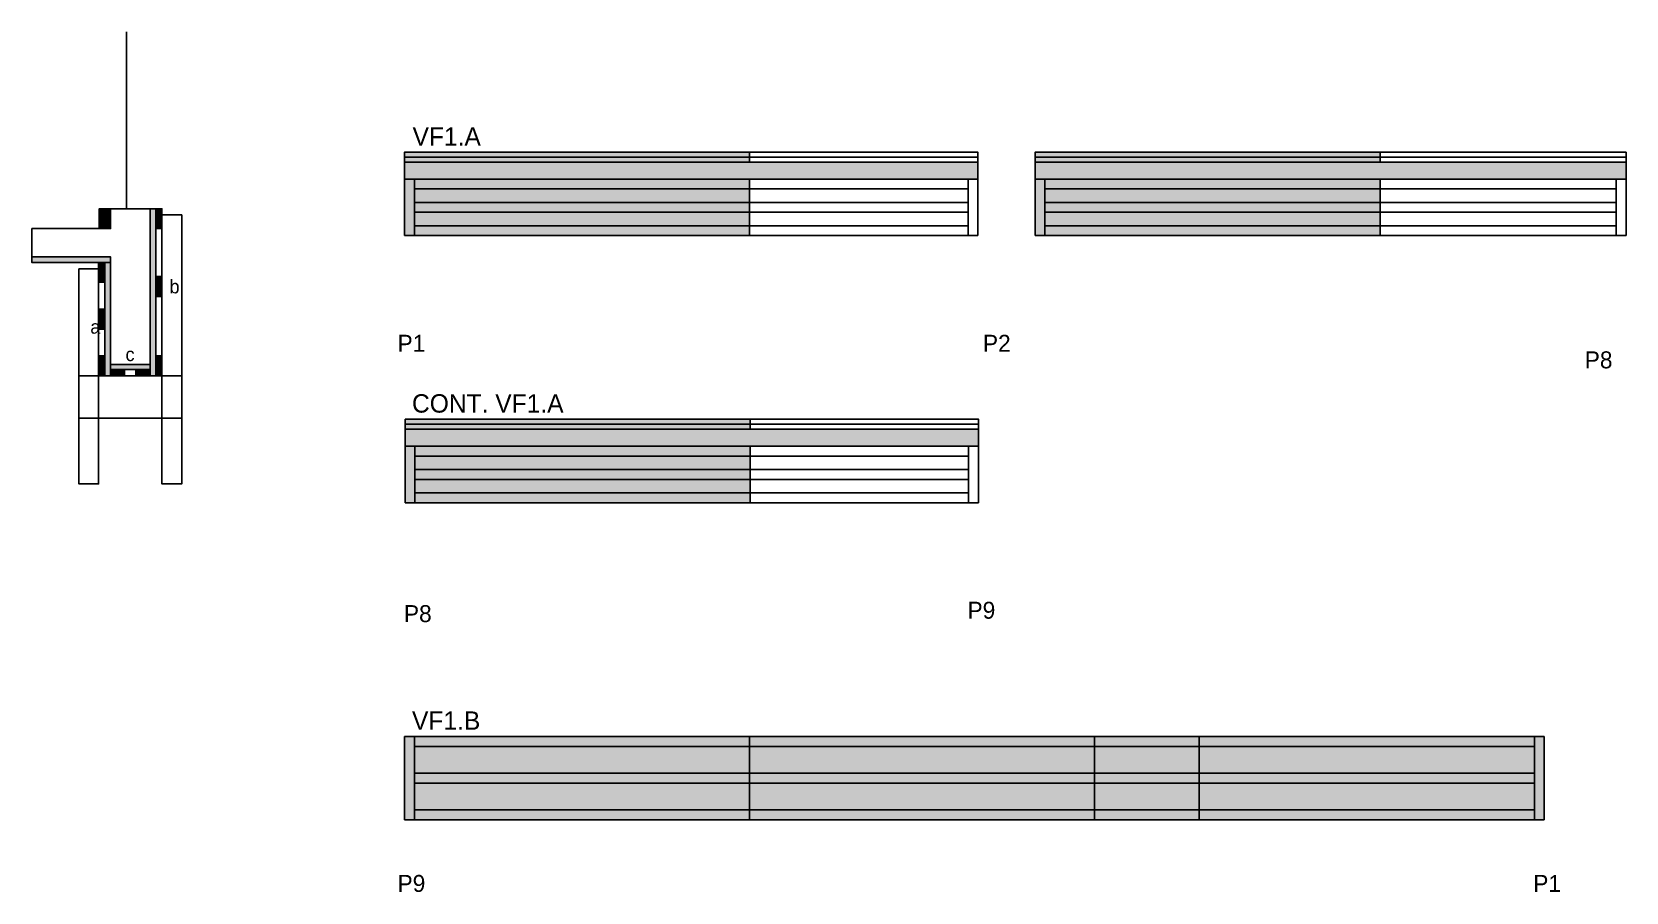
# Model space of a CAD drawing. Header units: metres. Extents: x 4646 to 5773, y 6472 to 7081.
import ezdxf

# ---------------------------------------------------------------- set-up
doc = ezdxf.new("R2010")
doc.units = ezdxf.units.M
for name, color, linetype in [('5', 7, 'Continuous'), ('CONCRETO', 7, 'Continuous'), ('COTA', 7, 'Continuous'), ('detalhes', 7, 'Continuous'), ('Hachura', 7, 'Continuous'), ('Madeira', 7, 'Continuous'), ('Painéis', 7, 'Continuous'), ('REAPROVEITAMENTO', 7, 'Continuous'), ('SARR_2.2x7', 7, 'Continuous'), ('SARR_3.5x7', 7, 'Continuous'), ('Texto Seção', 7, 'Continuous')]:
    doc.layers.add(name, color=color, linetype=linetype)

msp = doc.modelspace()

# ---------------------------------------------------------------- hatches: boundary and pattern name
at = {"layer": 'COTA'}
h = msp.add_hatch(color=7, dxfattribs=at)
h.dxf.hatch_style = 1
h.paths.add_polyline_path([(5314.6, 6988.5), (4909.1, 6988.5), (4909.1, 6988.5), (4909.1, 6976.5), (4909.1, 6976.5), (5314.6, 6976.5), (5314.6, 6976.5), (5314.6, 6988.5)])
h = msp.add_hatch(color=7, dxfattribs=at)
h.dxf.hatch_style = 1
h.paths.add_polyline_path([(5773.1, 6976.5), (5773.1, 6988.5), (5773.1, 6988.5), (5355.1, 6988.5), (5355.1, 6988.5), (5355.1, 6976.5), (5355.1, 6976.5), (5773.1, 6976.5)])
h = msp.add_hatch(color=7, dxfattribs=at)
h.dxf.hatch_style = 1
h.paths.add_polyline_path([(5315.1, 6799.7), (4909.6, 6799.7), (4909.6, 6799.7), (4909.6, 6787.7), (4909.6, 6787.7), (5315.1, 6787.7), (5315.1, 6787.7), (5315.1, 6799.7)])
at = {"layer": 'Hachura'}
h = msp.add_hatch(color=7, dxfattribs=at)
h.dxf.hatch_style = 1
h.paths.add_polyline_path([(4693.2, 6941.5), (4697.6, 6941.5), (4697.6, 6941.5), (4697.6, 6955.5), (4697.6, 6955.5), (4693.2, 6955.5), (4693.2, 6955.5), (4693.2, 6941.5)])
h = msp.add_hatch(color=7, dxfattribs=at)
h.dxf.hatch_style = 1
h.paths.add_polyline_path([(4697.6, 6955.5), (4701.2, 6955.5), (4701.2, 6955.5), (4701.2, 6941.5), (4701.2, 6941.5), (4697.6, 6941.5), (4697.6, 6941.5), (4697.6, 6955.5)])
h = msp.add_hatch(color=7, dxfattribs=at)
h.dxf.hatch_style = 1
h.paths.add_polyline_path([(4733.2, 6955.5), (4729.2, 6955.5), (4729.2, 6955.5), (4729.2, 6837.5), (4729.2, 6837.5), (4733.2, 6837.5), (4733.2, 6837.5), (4733.2, 6955.5)])
h = msp.add_hatch(color=7, dxfattribs=at)
h.dxf.hatch_style = 1
h.paths.add_polyline_path([(4733.2, 6941.5), (4737.6, 6941.5), (4737.6, 6941.5), (4737.6, 6955.5), (4737.6, 6955.5), (4733.2, 6955.5), (4733.2, 6955.5), (4733.2, 6941.5)])
h = msp.add_hatch(color=7, dxfattribs=at)
h.dxf.hatch_style = 1
h.paths.add_polyline_path([(4701.2, 6917.5), (4701.2, 6921.5), (4701.2, 6921.5), (4645.6, 6921.5), (4645.6, 6921.5), (4645.6, 6917.5), (4645.6, 6917.5), (4701.2, 6917.5)])
h = msp.add_hatch(color=7, dxfattribs=at)
h.dxf.hatch_style = 1
h.paths.add_polyline_path([(4692.8, 6903.5), (4697.2, 6903.5), (4697.2, 6903.5), (4697.2, 6917.5), (4697.2, 6917.5), (4692.8, 6917.5), (4692.8, 6917.5), (4692.8, 6903.5)])
h = msp.add_hatch(color=7, dxfattribs=at)
h.dxf.hatch_style = 1
h.paths.add_polyline_path([(4701.2, 6917.5), (4697.2, 6917.5), (4697.2, 6917.5), (4697.2, 6837.5), (4697.2, 6837.5), (4701.2, 6837.5), (4701.2, 6837.5), (4701.2, 6917.5)])
h = msp.add_hatch(color=7, dxfattribs=at)
h.dxf.hatch_style = 1
h.paths.add_polyline_path([(4733.2, 6893.5), (4737.6, 6893.5), (4737.6, 6893.5), (4737.6, 6907.5), (4737.6, 6907.5), (4733.2, 6907.5), (4733.2, 6907.5), (4733.2, 6893.5)])
h = msp.add_hatch(color=7, dxfattribs=at)
h.dxf.hatch_style = 1
h.paths.add_polyline_path([(4692.8, 6870.5), (4697.2, 6870.5), (4697.2, 6870.5), (4697.2, 6884.5), (4697.2, 6884.5), (4692.8, 6884.5), (4692.8, 6884.5), (4692.8, 6870.5)])
h = msp.add_hatch(color=7, dxfattribs=at)
h.dxf.hatch_style = 1
h.paths.add_polyline_path([(4692.8, 6837.5), (4697.2, 6837.5), (4697.2, 6837.5), (4697.2, 6851.5), (4697.2, 6851.5), (4692.8, 6851.5), (4692.8, 6851.5), (4692.8, 6837.5)])
h = msp.add_hatch(color=7, dxfattribs=at)
h.dxf.hatch_style = 1
h.paths.add_polyline_path([(4729.2, 6841.9), (4729.2, 6845.5), (4729.2, 6845.5), (4701.2, 6845.5), (4701.2, 6845.5), (4701.2, 6841.9), (4701.2, 6841.9), (4729.2, 6841.9)])
h = msp.add_hatch(color=7, dxfattribs=at)
h.dxf.hatch_style = 1
h.paths.add_polyline_path([(4733.2, 6837.5), (4737.6, 6837.5), (4737.6, 6837.5), (4737.6, 6851.5), (4737.6, 6851.5), (4733.2, 6851.5), (4733.2, 6851.5), (4733.2, 6837.5)])
h = msp.add_hatch(color=7, dxfattribs=at)
h.dxf.hatch_style = 1
h.paths.add_polyline_path([(4701.2, 6837.5), (4701.2, 6841.9), (4701.2, 6841.9), (4711.2, 6841.9), (4711.2, 6841.9), (4711.2, 6837.5), (4711.2, 6837.5), (4701.2, 6837.5)])
h = msp.add_hatch(color=7, dxfattribs=at)
h.dxf.hatch_style = 1
h.paths.add_polyline_path([(4729.2, 6837.5), (4729.2, 6841.9), (4729.2, 6841.9), (4719.2, 6841.9), (4719.2, 6841.9), (4719.2, 6837.5), (4719.2, 6837.5), (4729.2, 6837.5)])
at = {"layer": 'REAPROVEITAMENTO'}
h = msp.add_hatch(color=7, dxfattribs=at)
h.dxf.hatch_style = 1
h.paths.add_polyline_path([(4909.1, 6995.5), (4909.1, 6988.5), (4909.1, 6988.5), (5153.1, 6988.5), (5153.1, 6988.5), (5153.1, 6995.5), (5153.1, 6995.5), (4909.1, 6995.5)])
h = msp.add_hatch(color=7, dxfattribs=at)
h.dxf.hatch_style = 1
h.paths.add_polyline_path([(5355.1, 6995.5), (5355.1, 6988.5), (5355.1, 6988.5), (5599.1, 6988.5), (5599.1, 6988.5), (5599.1, 6995.5), (5599.1, 6995.5), (5355.1, 6995.5)])
h = msp.add_hatch(color=7, dxfattribs=at)
h.dxf.hatch_style = 1
h.paths.add_polyline_path([(4909.1, 6976.5), (4909.1, 6936.5), (4909.1, 6936.5), (5153.1, 6936.5), (5153.1, 6936.5), (5153.1, 6976.5), (5153.1, 6976.5), (4909.1, 6976.5)])
h = msp.add_hatch(color=7, dxfattribs=at)
h.dxf.hatch_style = 1
h.paths.add_polyline_path([(5355.1, 6976.5), (5355.1, 6936.5), (5355.1, 6936.5), (5599.1, 6936.5), (5599.1, 6936.5), (5599.1, 6976.5), (5599.1, 6976.5), (5355.1, 6976.5)])
h = msp.add_hatch(color=7, dxfattribs=at)
h.dxf.hatch_style = 1
h.paths.add_polyline_path([(4909.6, 6806.7), (4909.6, 6799.7), (4909.6, 6799.7), (5153.6, 6799.7), (5153.6, 6799.7), (5153.6, 6806.7), (5153.6, 6806.7), (4909.6, 6806.7)])
h = msp.add_hatch(color=7, dxfattribs=at)
h.dxf.hatch_style = 1
h.paths.add_polyline_path([(4909.6, 6787.7), (4909.6, 6747.7), (4909.6, 6747.7), (5153.6, 6747.7), (5153.6, 6747.7), (5153.6, 6787.7), (5153.6, 6787.7), (4909.6, 6787.7)])
h = msp.add_hatch(color=7, dxfattribs=at)
h.dxf.hatch_style = 1
h.paths.add_polyline_path([(4909.1, 6582.5), (4909.1, 6523.5), (4909.1, 6523.5), (5715.1, 6523.5), (5715.1, 6523.5), (5715.1, 6582.5), (5715.1, 6582.5), (4909.1, 6582.5)])

# ---------------------------------------------------------------- linework, layer by layer
at = {"layer": 'CONCRETO', "color": 7, "lineweight": 25}
msp.add_lwpolyline([(4645.6, 6921.5), (4645.6, 6941.5), (4701.2, 6941.5), (4701.2, 6955.5), (4729.2, 6955.5), (4729.2, 6845.5), (4701.2, 6845.5), (4701.2, 6921.5)], close=True, dxfattribs=at)
at = {"layer": 'COTA', "color": 7, "lineweight": 25}
for p, q in [((4909.1, 6976.5), (4909.1, 6988.5)), ((5314.6, 6988.5), (5314.6, 6976.5)), ((5355.1, 6976.5), (5355.1, 6988.5)), ((5773.1, 6988.5), (5773.1, 6976.5)), ((4909.6, 6787.7), (4909.6, 6799.7)), ((5315.1, 6799.7), (5315.1, 6787.7))]:
    msp.add_line(p, q, dxfattribs=at)
at = {"layer": 'Defpoints', "color": 7, "lineweight": 25}
msp.add_line((4712.4, 6955.5), (4712.4, 7080.5), dxfattribs=at)
at = {"layer": 'Madeira', "color": 7, "lineweight": 25}
for points in [[(4693.2, 6941.5), (4697.6, 6941.5), (4697.6, 6955.5), (4693.2, 6955.5)], [(4733.2, 6941.5), (4737.6, 6941.5), (4737.6, 6955.5), (4733.2, 6955.5)], [(4692.8, 6903.5), (4697.2, 6903.5), (4697.2, 6917.5), (4692.8, 6917.5)], [(4733.2, 6893.5), (4737.6, 6893.5), (4737.6, 6907.5), (4733.2, 6907.5)], [(4692.8, 6870.5), (4697.2, 6870.5), (4697.2, 6884.5), (4692.8, 6884.5)], [(4692.8, 6837.5), (4697.2, 6837.5), (4697.2, 6851.5), (4692.8, 6851.5)], [(4733.2, 6837.5), (4737.6, 6837.5), (4737.6, 6851.5), (4733.2, 6851.5)], [(4701.2, 6837.5), (4701.2, 6841.9), (4711.2, 6841.9), (4711.2, 6837.5)], [(4729.2, 6837.5), (4729.2, 6841.9), (4719.2, 6841.9), (4719.2, 6837.5)]]:
    msp.add_lwpolyline(points, close=True, dxfattribs=at)
at = {"layer": 'Painéis', "color": 7, "lineweight": 25}
for p, q in [((5153.1, 6988.5), (5153.1, 6995.5)), ((5599.1, 6988.5), (5599.1, 6995.5)), ((4909.1, 6976.5), (5314.6, 6976.5)), ((4909.1, 6936.5), (4909.1, 6976.5)), ((5153.1, 6936.5), (5153.1, 6976.5)), ((5314.6, 6936.5), (5314.6, 6976.5)), ((5355.1, 6976.5), (5773.1, 6976.5)), ((5355.1, 6936.5), (5355.1, 6976.5)), ((5599.1, 6936.5), (5599.1, 6976.5)), ((5773.1, 6936.5), (5773.1, 6976.5)), ((4909.1, 6936.5), (5314.6, 6936.5)), ((5355.1, 6936.5), (5773.1, 6936.5)), ((5153.6, 6799.7), (5153.6, 6806.7)), ((4909.6, 6787.7), (5315.1, 6787.7)), ((4909.6, 6747.7), (4909.6, 6787.7)), ((5153.6, 6747.7), (5153.6, 6787.7)), ((5315.1, 6747.7), (5315.1, 6787.7)), ((4909.6, 6747.7), (5315.1, 6747.7)), ((4909.1, 6582.5), (5715.1, 6582.5)), ((4909.1, 6523.5), (4909.1, 6582.5)), ((5153.1, 6523.5), (5153.1, 6582.5)), ((5397.1, 6523.5), (5397.1, 6582.5)), ((5397.1, 6523.5), (5397.1, 6582.5)), ((5471.1, 6523.5), (5471.1, 6582.5)), ((5471.1, 6523.5), (5471.1, 6582.5)), ((5715.1, 6523.5), (5715.1, 6582.5)), ((4909.1, 6523.5), (5715.1, 6523.5))]:
    msp.add_line(p, q, dxfattribs=at)
for points in [[(4909.1, 6988.5), (5314.6, 6988.5), (5314.6, 6995.5), (4909.1, 6995.5)], [(5355.1, 6988.5), (5773.1, 6988.5), (5773.1, 6995.5), (5355.1, 6995.5)], [(4697.6, 6955.5), (4701.2, 6955.5), (4701.2, 6941.5), (4697.6, 6941.5)], [(4733.2, 6955.5), (4729.2, 6955.5), (4729.2, 6837.5), (4733.2, 6837.5)], [(4701.2, 6917.5), (4701.2, 6921.5), (4645.6, 6921.5), (4645.6, 6917.5)], [(4697.2, 6917.5), (4701.2, 6917.5), (4701.2, 6837.5), (4697.2, 6837.5)], [(4729.2, 6841.9), (4729.2, 6845.5), (4701.2, 6845.5), (4701.2, 6841.9)], [(4909.6, 6799.7), (5315.1, 6799.7), (5315.1, 6806.7), (4909.6, 6806.7)]]:
    msp.add_lwpolyline(points, close=True, dxfattribs=at)
at = {"layer": 'SARR_2.2x7', "color": 7, "lineweight": 25}
for p, q in [((4909.1, 6992), (5153.1, 6992)), ((5153.1, 6992), (5314.6, 6992)), ((5355.1, 6992), (5599.1, 6992)), ((5599.1, 6992), (5773.1, 6992)), ((4916.1, 6936.5), (4916.1, 6976.5)), ((4916.1, 6969.5), (5153.1, 6969.5)), ((5153.1, 6969.5), (5307.7, 6969.5)), ((5307.7, 6936.5), (5307.7, 6976.5)), ((5362, 6936.5), (5362, 6976.5)), ((5362, 6969.5), (5599.1, 6969.5)), ((5599.1, 6969.5), (5766.1, 6969.5)), ((5766.1, 6936.5), (5766.1, 6976.5)), ((4916.1, 6960), (5153.1, 6960)), ((5153.1, 6960), (5307.7, 6960)), ((5362, 6960), (5599.1, 6960)), ((5599.1, 6960), (5766.1, 6960)), ((4916.1, 6953), (5153.1, 6953)), ((5153.1, 6953), (5307.7, 6953)), ((5362, 6953), (5599.1, 6953)), ((5599.1, 6953), (5766.1, 6953)), ((4916.1, 6943.5), (5153.1, 6943.5)), ((5153.1, 6943.5), (5307.7, 6943.5)), ((5362, 6943.5), (5599.1, 6943.5)), ((5599.1, 6943.5), (5766.1, 6943.5)), ((4909.6, 6803.2), (5153.6, 6803.2)), ((5153.6, 6803.2), (5315.1, 6803.2)), ((4916.5, 6747.7), (4916.5, 6787.7)), ((5308.1, 6747.7), (5308.1, 6787.7)), ((4916.5, 6780.7), (5153.6, 6780.7)), ((5153.6, 6780.7), (5308.1, 6780.7)), ((4916.5, 6771.2), (5153.6, 6771.2)), ((5153.6, 6771.2), (5308.1, 6771.2)), ((4916.5, 6764.2), (5153.6, 6764.2)), ((4916.5, 6754.7), (5153.6, 6754.7)), ((5153.6, 6764.2), (5308.1, 6764.2)), ((5153.6, 6754.7), (5308.1, 6754.7)), ((4916.1, 6523.5), (4916.1, 6582.5)), ((4916.1, 6575.5), (5153.1, 6575.5)), ((5153.1, 6575.5), (5397.1, 6575.5)), ((5397.1, 6575.5), (5471.1, 6575.5)), ((5471.1, 6575.5), (5708.2, 6575.5)), ((5708.2, 6523.5), (5708.2, 6582.5)), ((4916.1, 6556.5), (5153.1, 6556.5)), ((5153.1, 6556.5), (5397.1, 6556.5)), ((5397.1, 6556.5), (5471.1, 6556.5)), ((5471.1, 6556.5), (5708.2, 6556.5)), ((4916.1, 6549.5), (5153.1, 6549.5)), ((5153.1, 6549.5), (5397.1, 6549.5)), ((5397.1, 6549.5), (5471.1, 6549.5)), ((5471.1, 6549.5), (5708.2, 6549.5)), ((4916.1, 6530.5), (5153.1, 6530.5)), ((5153.1, 6530.5), (5397.1, 6530.5)), ((5397.1, 6530.5), (5471.1, 6530.5)), ((5471.1, 6530.5), (5708.2, 6530.5))]:
    msp.add_line(p, q, dxfattribs=at)
at = {"layer": 'SARR_3.5x7', "color": 7, "lineweight": 25}
for points in [[(4751.6, 6951.1), (4737.6, 6951.1), (4737.6, 6761), (4751.6, 6761)], [(4678.8, 6913.1), (4692.8, 6913.1), (4692.8, 6761), (4678.8, 6761)], [(4678.8, 6837.5), (4751.6, 6837.5), (4751.6, 6807.5), (4678.8, 6807.5)]]:
    msp.add_lwpolyline(points, close=True, dxfattribs=at)

# ---------------------------------------------------------------- texts
at = {"layer": '5', "color": 7, "lineweight": 25}
for s, p in [('P1', (4904.2, 6854.4)), ('P2', (5318.2, 6854.4)), ('P8', (5743.8, 6842.7)), ('P8', (4908.7, 6663.3)), ('P9', (5307.3, 6665.7)), ('P9', (4904.2, 6472.6)), ('P1', (5707.4, 6472.6))]:
    msp.add_text(s, height=12, dxfattribs=at).set_placement(p)
at = {"layer": 'detalhes', "color": 7, "lineweight": 25}
for s, p in [('b', (4742.9, 6895.7)), ('a', (4686.9, 6867.2)), ('c', (4711.8, 6847.8))]:
    msp.add_text(s, height=9.6, dxfattribs=at).set_placement(p)
at = {"layer": 'Texto Seção', "color": 7, "lineweight": 25}
for s, p in [('VF1.A', (4914.8, 7000.1)), ('CONT. VF1.A', (4914.4, 6811.4)), ('VF1.B', (4914.4, 6587.2))]:
    msp.add_text(s, height=13, dxfattribs=at).set_placement(p)

doc.saveas('drawing.dxf')
